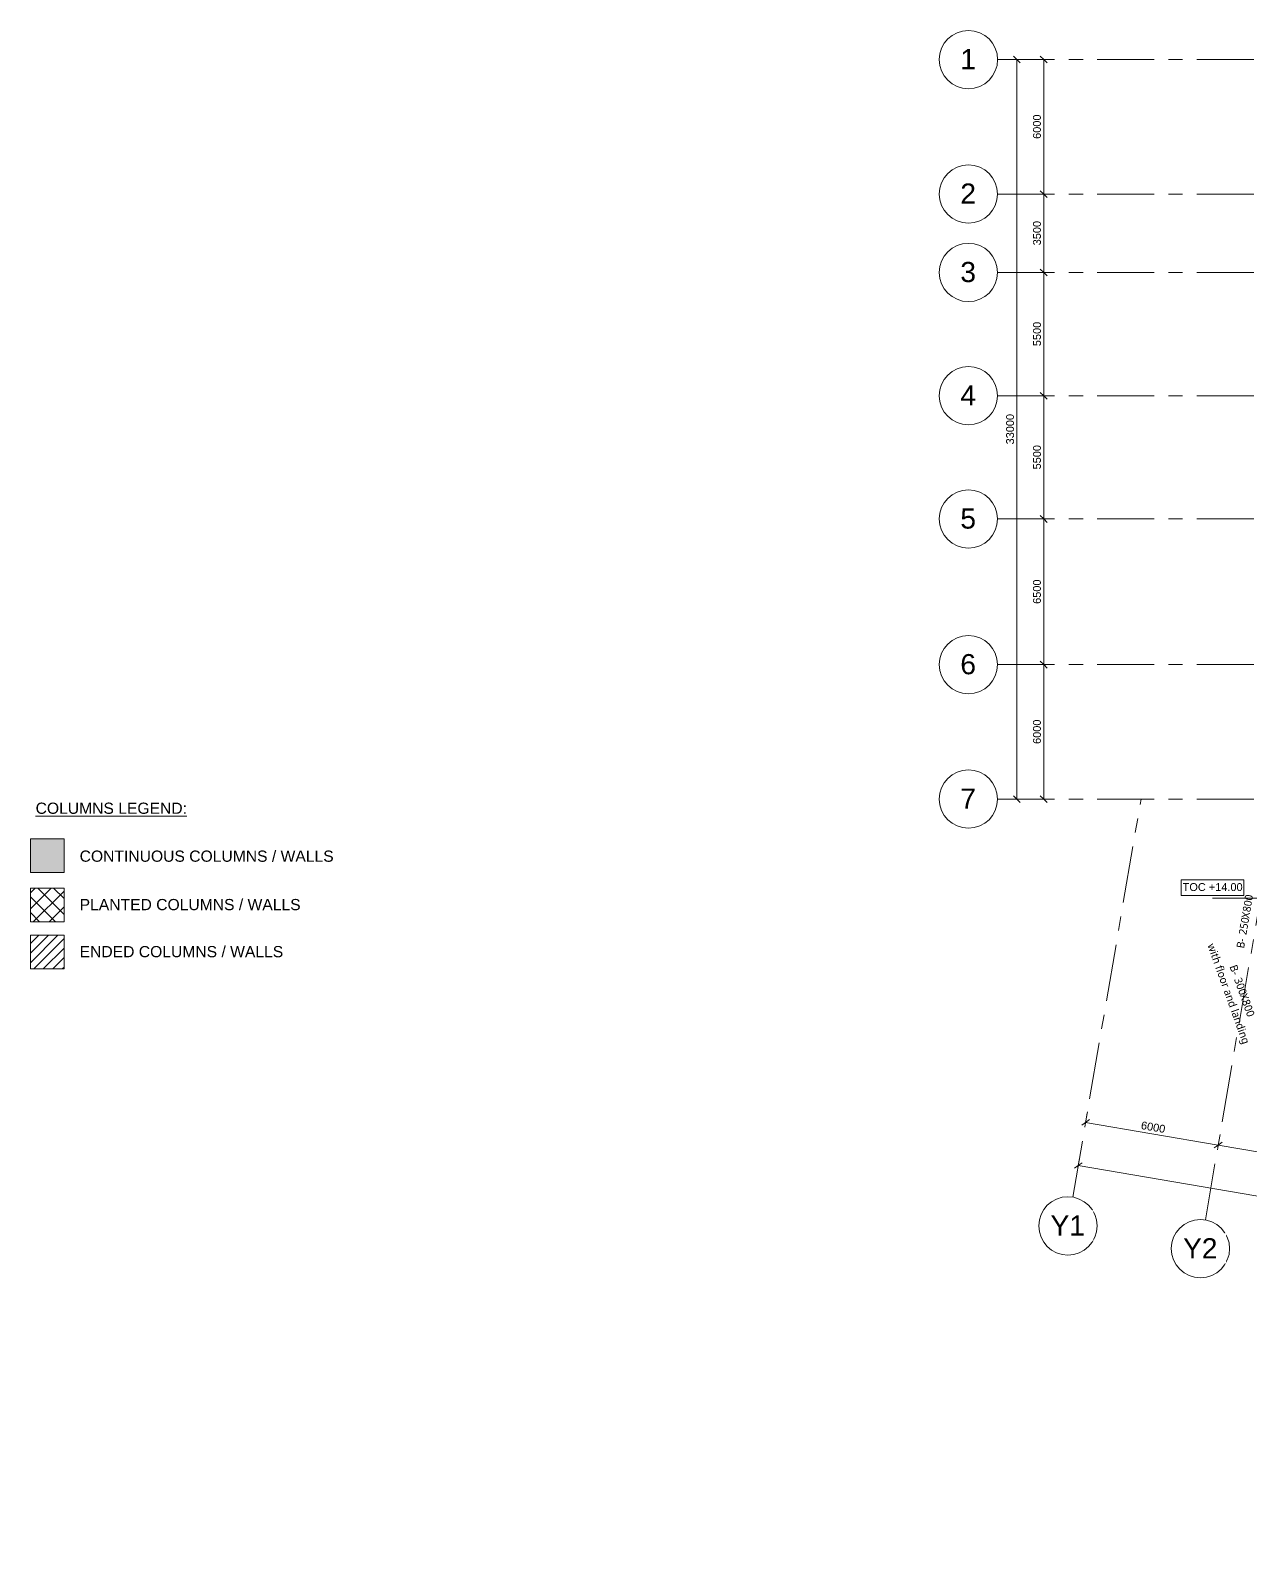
# Model space of a CAD drawing. Header units: millimetres. Extents: x 1499 to 248787, y -26353 to 51881.
# Drawn here: x 1499 to 55921, y -22278 to 45644 of the extents above; entities that cross this region are included whole.
import ezdxf

# ---------------------------------------------------------------- set-up
doc = ezdxf.new("R2010")
doc.units = ezdxf.units.MM
doc.linetypes.add('Grid Line', pattern=[4445, 2540, -635, 635, -635])
for name, color, linetype, lineweight in [('A-ANNO-DIMS', 211, 'Continuous', 5), ('A-ANNO-DIMS-200', 211, 'Continuous', 5), ('A-DETL-GENF', 92, 'Continuous', 5), ('A-DETL-THIN', 151, 'Continuous', 5), ('G-ANNO-DIMS', 111, 'Continuous', 5), ('G-ANNO-TEXT', 231, 'Continuous', 5), ('S-BEAM-IDEN', 2, 'Continuous', 5), ('S-GRID', 1, 'Continuous', 5), ('S-GRID-IDEN', 1, 'Continuous', 5)]:
    doc.layers.add(name, color=color, linetype=linetype, lineweight=lineweight)
doc.styles.add('Arial', font='arial.ttf', dxfattribs={"height": 500})
doc.styles.add('Arial_1', font='arial.ttf', dxfattribs={"height": 350})
doc.styles.add('Arial_2', font='arial.ttf', dxfattribs={"height": 900})
doc.styles.add('Trebuchet MS', font='trebuc.ttf', dxfattribs={"height": 350})
doc.dimstyles.new('Diagonal_-_1_75mm_Round_5mm_-1-200', dxfattribs={"dimscale": 304.8, "dimtxt": 1.171558, "dimasz": 0.984252, "dimexe": 0.328084, "dimexo": 0.0625, "dimgap": 0.065617, "dimtad": 1, "dimdec": 0, "dimlfac": 304.8, "dimrnd": 5, "dimdsep": 46, "dimtxsty": 'Arial_1', "dimblk1": 'OBLIQUE', "dimblk2": 'OBLIQUE', "dimsah": 1, "dimcen": 0.09, "dimazin": 0, "dimtfac": 1, "dimtdec": 4, "dimtix": 1, "dimtmove": 0, "dimatfit": 3, "dimfxl": 0.005167, "dimfxlon": 1, "dimtvp": 1, "dimtolj": 1, "dimtzin": 0, "dimarcsym": 2})

# ---------------------------------------------------------------- blocks, each defined once
blk = doc.blocks.new('Grid - M_Grid Head - Circle-4284405-1ST FLOOR  FRAMING PLAN')
at = {"layer": 'S-GRID-IDEN'}
blk.add_circle((0, 0), 6.5, dxfattribs=at)
blk = doc.blocks.new('DIMBLOCK10-1ST FLOOR  FRAMING PLAN')
at = {"layer": 'A-ANNO-DIMS-200', "lineweight": 15}
for p, q in [((46694, 44344), (46544, 44494)), ((46694, 44344), (46844, 44194)), ((46694, 38344), (46544, 38494)), ((46694, 38344), (46844, 38194))]:
    blk.add_line(p, q, dxfattribs=at)
at = {"layer": 'A-ANNO-DIMS-200'}
for p, q in [((46694, 44344), (46594, 44344)), ((46694, 44344), (46694, 38344)), ((46694, 44344), (47174, 44344)), ((46694, 38344), (46594, 38344)), ((46694, 38344), (47174, 38344))]:
    blk.add_line(p, q, dxfattribs=at)
at = {"layer": 'A-ANNO-DIMS-200', "color": 0, "insert": (46219, 40806), "char_height": 350, "width": 1292.12, "attachment_point": 1, "rotation": 90, "line_spacing_factor": 0.941778, "style": 'Arial_1'}
blk.add_mtext('6000', dxfattribs=at)
blk = doc.blocks.new('_Oblique')
at = {"color": 0, "linetype": 'ByBlock', "lineweight": -2}
blk.add_line((-0.5, -0.5), (0.5, 0.5), dxfattribs=at)
blk = doc.blocks.new('DIMBLOCK11-1ST FLOOR  FRAMING PLAN')
at = {"layer": 'A-ANNO-DIMS-200', "lineweight": 15}
for p, q in [((46694, 38344), (46544, 38494)), ((46694, 38344), (46844, 38194)), ((46694, 34844), (46544, 34994)), ((46694, 34844), (46844, 34694))]:
    blk.add_line(p, q, dxfattribs=at)
at = {"layer": 'A-ANNO-DIMS-200'}
for p, q in [((46694, 38344), (46594, 38344)), ((46694, 38344), (46694, 34844)), ((46694, 38344), (47174, 38344)), ((46694, 34844), (46594, 34844)), ((46694, 34844), (47174, 34844))]:
    blk.add_line(p, q, dxfattribs=at)
at = {"layer": 'A-ANNO-DIMS-200', "color": 0, "insert": (46219, 36056), "char_height": 350, "width": 1292.12, "attachment_point": 1, "rotation": 90, "line_spacing_factor": 0.941778, "style": 'Arial_1'}
blk.add_mtext('3500', dxfattribs=at)
blk = doc.blocks.new('DIMBLOCK12-1ST FLOOR  FRAMING PLAN')
at = {"layer": 'A-ANNO-DIMS-200', "lineweight": 15}
for p, q in [((46694, 34844), (46544, 34994)), ((46694, 34844), (46844, 34694)), ((46694, 29344), (46544, 29494)), ((46694, 29344), (46844, 29194))]:
    blk.add_line(p, q, dxfattribs=at)
at = {"layer": 'A-ANNO-DIMS-200'}
for p, q in [((46694, 34844), (46594, 34844)), ((46694, 34844), (46694, 29344)), ((46694, 34844), (47174, 34844)), ((46694, 29344), (46594, 29344)), ((46694, 29344), (47174, 29344))]:
    blk.add_line(p, q, dxfattribs=at)
at = {"layer": 'A-ANNO-DIMS-200', "color": 0, "insert": (46219, 31556), "char_height": 350, "width": 1292.12, "attachment_point": 1, "rotation": 90, "line_spacing_factor": 0.941778, "style": 'Arial_1'}
blk.add_mtext('5500', dxfattribs=at)
blk = doc.blocks.new('DIMBLOCK13-1ST FLOOR  FRAMING PLAN')
at = {"layer": 'A-ANNO-DIMS-200', "lineweight": 15}
for p, q in [((46694, 29344), (46544, 29494)), ((46694, 29344), (46844, 29194)), ((46694, 23844), (46544, 23994)), ((46694, 23844), (46844, 23694))]:
    blk.add_line(p, q, dxfattribs=at)
at = {"layer": 'A-ANNO-DIMS-200'}
for p, q in [((46694, 29344), (46594, 29344)), ((46694, 29344), (46694, 23844)), ((46694, 29344), (47174, 29344)), ((46694, 23844), (46594, 23844)), ((46694, 23844), (47174, 23844))]:
    blk.add_line(p, q, dxfattribs=at)
at = {"layer": 'A-ANNO-DIMS-200', "color": 0, "insert": (46219, 26056), "char_height": 350, "width": 1292.12, "attachment_point": 1, "rotation": 90, "line_spacing_factor": 0.941778, "style": 'Arial_1'}
blk.add_mtext('5500', dxfattribs=at)
blk = doc.blocks.new('DIMBLOCK14-1ST FLOOR  FRAMING PLAN')
at = {"layer": 'A-ANNO-DIMS-200', "lineweight": 15}
for p, q in [((46694, 23844), (46544, 23994)), ((46694, 23844), (46844, 23694)), ((46694, 17344), (46544, 17494)), ((46694, 17344), (46844, 17194))]:
    blk.add_line(p, q, dxfattribs=at)
at = {"layer": 'A-ANNO-DIMS-200'}
for p, q in [((46694, 23844), (46594, 23844)), ((46694, 23844), (46694, 17344)), ((46694, 23844), (47174, 23844)), ((46694, 17344), (46594, 17344)), ((46694, 17344), (47174, 17344))]:
    blk.add_line(p, q, dxfattribs=at)
at = {"layer": 'A-ANNO-DIMS-200', "color": 0, "insert": (46219, 20056), "char_height": 350, "width": 1292.12, "attachment_point": 1, "rotation": 90, "line_spacing_factor": 0.941778, "style": 'Arial_1'}
blk.add_mtext('6500', dxfattribs=at)
blk = doc.blocks.new('DIMBLOCK15-1ST FLOOR  FRAMING PLAN')
at = {"layer": 'A-ANNO-DIMS-200', "lineweight": 15}
for p, q in [((46694, 17344), (46544, 17494)), ((46694, 17344), (46844, 17194)), ((46694, 11344), (46544, 11494)), ((46694, 11344), (46844, 11194))]:
    blk.add_line(p, q, dxfattribs=at)
at = {"layer": 'A-ANNO-DIMS-200'}
for p, q in [((46694, 17344), (46594, 17344)), ((46694, 17344), (46694, 11344)), ((46694, 17344), (47174, 17344)), ((46694, 11344), (46594, 11344)), ((46694, 11344), (47174, 11344))]:
    blk.add_line(p, q, dxfattribs=at)
at = {"layer": 'A-ANNO-DIMS-200', "color": 0, "insert": (46219, 13806), "char_height": 350, "width": 1292.12, "attachment_point": 1, "rotation": 90, "line_spacing_factor": 0.941778, "style": 'Arial_1'}
blk.add_mtext('6000', dxfattribs=at)
blk = doc.blocks.new('DIMBLOCK16-1ST FLOOR  FRAMING PLAN')
at = {"layer": 'A-ANNO-DIMS-200'}
for p, q in [((48565, -3081), (48646, -2608)), ((48565, -3081), (48548, -3179)), ((48565, -3081), (54479, -4093)), ((54479, -4093), (54560, -3620)), ((54479, -4093), (54462, -4192))]:
    blk.add_line(p, q, dxfattribs=at)
at = {"layer": 'A-ANNO-DIMS-200', "lineweight": 15}
for p, q in [((48565, -3081), (48392, -3203)), ((48565, -3081), (48738, -2958)), ((54479, -4093), (54652, -3971)), ((54479, -4093), (54306, -4216))]:
    blk.add_line(p, q, dxfattribs=at)
at = {"layer": 'A-ANNO-DIMS-200', "color": 0, "insert": (51072, -3029), "char_height": 350, "width": 1292.12, "attachment_point": 1, "rotation": 350.28315, "line_spacing_factor": 0.941778, "style": 'Arial_1'}
blk.add_mtext('6000', dxfattribs=at)
blk = doc.blocks.new('DIMBLOCK17-1ST FLOOR  FRAMING PLAN')
at = {"layer": 'A-ANNO-DIMS-200'}
for p, q in [((54479, -4093), (54560, -3620)), ((54479, -4093), (54462, -4192)), ((54479, -4093), (59950, -5030)), ((59950, -5030), (60031, -4557)), ((59950, -5030), (59933, -5129))]:
    blk.add_line(p, q, dxfattribs=at)
at = {"layer": 'A-ANNO-DIMS-200', "lineweight": 15}
for p, q in [((54479, -4093), (54652, -3971)), ((54479, -4093), (54306, -4216)), ((59950, -5030), (59776, -5153)), ((59950, -5030), (60123, -4908))]:
    blk.add_line(p, q, dxfattribs=at)
at = {"layer": 'A-ANNO-DIMS-200', "color": 0, "insert": (56764, -4003), "char_height": 350, "width": 1292.12, "attachment_point": 1, "rotation": 350.28315, "line_spacing_factor": 0.941778, "style": 'Arial_1'}
blk.add_mtext('5550', dxfattribs=at)
blk = doc.blocks.new('DIMBLOCK29-1ST FLOOR  FRAMING PLAN')
at = {"layer": 'A-ANNO-DIMS-200'}
for p, q in [((48235, -5007), (48316, -4534)), ((48235, -5007), (48218, -5106)), ((48235, -5007), (148378, -22155)), ((148378, -22155), (148459, -21682)), ((148378, -22155), (148361, -22254))]:
    blk.add_line(p, q, dxfattribs=at)
at = {"layer": 'A-ANNO-DIMS-200', "lineweight": 15}
for p, q in [((48235, -5007), (48062, -5130)), ((48235, -5007), (48409, -4885)), ((148378, -22155), (148205, -22278)), ((148378, -22155), (148551, -22033))]:
    blk.add_line(p, q, dxfattribs=at)
at = {"layer": 'A-ANNO-DIMS-200', "color": 0, "insert": (97591, -12978), "char_height": 350, "width": 1938.18, "attachment_point": 1, "rotation": 350.28315, "line_spacing_factor": 0.941778, "style": 'Arial_1'}
blk.add_mtext('101600', dxfattribs=at)
blk = doc.blocks.new('Spot Elevations - Spot Elevation _Str_ Plan_-5963248-1ST FLOOR  FRAMING PLAN')
at = {"layer": 'G-ANNO-DIMS'}
for p, q in [((-7, 4.125), (7, 4.125)), ((-7, 0.625), (-7, 4.125)), ((7, 0.625), (7, 4.125)), ((-7, 0.625), (7, 0.625))]:
    blk.add_line(p, q, dxfattribs=at)
blk = doc.blocks.new('DIMBLOCK55-1ST FLOOR  FRAMING PLAN')
at = {"layer": 'A-ANNO-DIMS-200', "lineweight": 15}
for p, q in [((45494, 44344), (45344, 44494)), ((45494, 44344), (45644, 44194)), ((45494, 11344), (45344, 11494)), ((45494, 11344), (45644, 11194))]:
    blk.add_line(p, q, dxfattribs=at)
at = {"layer": 'A-ANNO-DIMS-200'}
for p, q in [((45494, 44344), (45394, 44344)), ((45494, 44344), (45494, 11344)), ((45494, 44344), (45974, 44344)), ((45494, 11344), (45394, 11344)), ((45494, 11344), (45974, 11344))]:
    blk.add_line(p, q, dxfattribs=at)
at = {"layer": 'A-ANNO-DIMS-200', "color": 0, "insert": (45019, 27171), "char_height": 350, "width": 1615.15, "attachment_point": 1, "rotation": 90, "line_spacing_factor": 0.941778, "style": 'Arial_1'}
blk.add_mtext('33000', dxfattribs=at)

msp = doc.modelspace()

# ---------------------------------------------------------------- hatches: boundary and pattern name
at = {"layer": 'A-DETL-GENF'}
msp.add_hatch(color=8, dxfattribs=at).paths.add_polyline_path([(2999.0868, 8069.3974), (2999.0868, 9569.3974), (1499.0868, 9569.3974), (1499.0868, 8069.3974)])
h = msp.add_hatch(dxfattribs=at)
h.set_pattern_fill('FP_1', color=5, style=0, pattern_type=2)
h.set_pattern_definition([(45, (0, 0), (-353.553, 353.553), []), (135, (0, 0), (-353.553, -353.553), [])])
h.paths.add_polyline_path([(2999.0868, 5869.3974), (2999.0868, 7369.3974), (1499.0868, 7369.3974), (1499.0868, 5869.3974)])
h = msp.add_hatch(dxfattribs=at)
h.set_pattern_fill('FP_2', color=5, style=0, pattern_type=2)
h.set_pattern_definition([(45, (0, 0), (-707.11, 707.11), []), (135, (0, 0), (-707.11, -707.11), [])])
h.paths.add_polyline_path([(2999.0868, 5869.3974), (2999.0868, 7369.3974), (1499.0868, 7369.3974), (1499.0868, 5869.3974)])
h = msp.add_hatch(dxfattribs=at)
h.set_pattern_fill('FP_3', color=1, style=0, pattern_type=2)
h.set_pattern_definition([(45, (0, 0), (-212.132, 212.132), [])])
h.paths.add_polyline_path([(2999.0868, 3769.3974), (2999.0868, 5269.3974), (1499.0868, 5269.3974), (1499.0868, 3769.3974)])

# ---------------------------------------------------------------- linework, layer by layer
at = {"layer": 'A-DETL-THIN'}
for p, q in [((2999.0868, 9569.3974), (1499.0868, 9569.3974)), ((1499.0868, 9569.3974), (1499.0868, 8069.3974)), ((2999.0868, 8069.3974), (2999.0868, 9569.3974)), ((1499.0868, 8069.3974), (2999.0868, 8069.3974)), ((2999.0868, 7369.3974), (1499.0868, 7369.3974)), ((1499.0868, 7369.3974), (1499.0868, 5869.3974)), ((2999.0868, 5869.3974), (2999.0868, 7369.3974)), ((1499.0868, 5869.3974), (2999.0868, 5869.3974)), ((2999.0868, 5269.3974), (1499.0868, 5269.3974)), ((1499.0868, 5269.3974), (1499.0868, 3769.3974)), ((2999.0868, 3769.3974), (2999.0868, 5269.3974)), ((1499.0868, 3769.3974), (2999.0868, 3769.3974))]:
    msp.add_line(p, q, dxfattribs=at)
at = {"layer": 'G-ANNO-DIMS'}
for p, q in [((54296.8398, 6923.7585), (54224.0054, 6923.7585)), ((56835.6398, 6923.7585), (54296.8398, 6923.7585))]:
    msp.add_line(p, q, dxfattribs=at)
at = {"layer": 'S-GRID', "linetype": 'Grid Line'}
for p, q in [((44638.519, 44344.1661), (162896.494, 44344.1661)), ((44638.2669, 38344.1661), (162896.494, 38344.1661)), ((44638.2669, 34844.1661), (162896.494, 34844.1661)), ((44638.2669, 29344.1661), (162896.494, 29344.1661)), ((44638.2669, 23844.1661), (162896.494, 23844.1661)), ((44638.2669, 17344.1661), (162896.494, 17344.1661)), ((44638.2669, 11344.1661), (162896.494, 11344.1661)), ((47993.7303, -6418.5234), (51036.0181, 11348.1349)), ((53906.9969, -7435.034), (57125.5787, 11361.1644))]:
    msp.add_line(p, q, dxfattribs=at)

# ---------------------------------------------------------------- block references
at = {"layer": 'G-ANNO-DIMS', "xscale": 199.9999999999999, "yscale": 199.9999999999999, "zscale": 199.9999999999999}
msp.add_blockref('Spot Elevations - Spot Elevation _Str_ Plan_-5963248-1ST FLOOR  FRAMING PLAN', (54224.0054, 6923.7585), dxfattribs=at)
at = {"layer": 'S-GRID-IDEN', "xscale": 199.9999999999999, "yscale": 199.9999999999999, "zscale": 199.9999999999999}
for p, rotation in [((43338.519, 44344.1661), 269.9999999999996), ((43338.2669, 38344.1661), 269.9999999999996), ((43338.2669, 34844.1661), 269.9999999999996), ((43338.2669, 29344.1661), 269.9999999999996), ((43338.2669, 23844.1661), 269.9999999999996), ((43338.2669, 17344.1661), 269.9999999999996), ((43338.2669, 11344.1661), 269.9999999999996), ((47774.3173, -7699.8734), 350.2831520499993), ((53687.5839, -8716.3841), 350.2831520499993)]:
    msp.add_blockref('Grid - M_Grid Head - Circle-4284405-1ST FLOOR  FRAMING PLAN', p, dxfattribs=dict(at, rotation=rotation))

# ---------------------------------------------------------------- texts
at = {"layer": 'G-ANNO-DIMS', "insert": (52892.1122, 7594.62), "char_height": 350, "width": 3196.54358, "attachment_point": 1, "line_spacing_factor": 0.941778, "style": 'Arial_1'}
msp.add_mtext('TOC +14.00', dxfattribs=at)
at = {"layer": 'G-ANNO-TEXT', "color": 7, "lineweight": 13, "char_height": 500, "attachment_point": 1, "style": 'Arial'}
for s, insert, width in [('\\L COLUMNS LEGEND:', (1534.7157, 11186.5996), 8385.65125), ('CONTINUOUS COLUMNS / WALLS', (3693.057, 9047.7244), 13740.92375), ('PLANTED COLUMNS / WALLS ', (3693.057, 6887.2873), 12185.65), ('ENDED COLUMNS / WALLS ', (3693.057, 4787.2873), 11239.65875)]:
    msp.add_mtext(s, dxfattribs=dict(at, insert=insert, width=width))
at = {"layer": 'S-BEAM-IDEN', "char_height": 350, "attachment_point": 1, "style": 'Trebuchet MS'}
for s, insert, width, rotation in [('800', (55561.9036, 6340.2073), 913.92375, 80.296418148), ('X', (55515.078, 6066.3695), 336.70875, 80.296418148), ('250', (55387.98, 5323.0954), 913.92375, 80.296418148), ('with floor and landing', (54320.9235, 4945.8185), 5884.38625, 289.623014209), ('B- ', (55285.4097, 4723.2602), 737.5525, 80.296418148), ('B- ', (55307.2984, 3991.3258), 737.5525, 289.623014209), ('300', (55511.6649, 3418.1266), 913.92375, 289.623014209), ('X', (55764.9017, 2707.8581), 336.70875, 289.623014209), ('800', (55858.1995, 2446.1802), 913.92375, 289.623014209)]:
    msp.add_mtext(s, dxfattribs=dict(at, insert=insert, width=width, rotation=rotation))

# ---------------------------------------------------------------- dimensions: what is measured, and where the dimension line sits
at = {"layer": 'A-ANNO-DIMS'}
for base, p1, p2, angle, override, picture, middle in [((45493.8409, 11344.1661), (45973.8409, 44344.1661), (45973.8409, 11344.1661), 90, {"dimpost": '<>', "dimfxl": 33000}, 'DIMBLOCK55-1ST FLOOR  FRAMING PLAN', (45295.1403, 27844.1661)), ((46693.8409, 38344.1661), (47173.8409, 44344.1661), (47173.8409, 38344.1661), 90, {"dimpost": '<>', "dimfxl": 6000}, 'DIMBLOCK10-1ST FLOOR  FRAMING PLAN', (46495.1403, 41344.1661)), ((46693.8409, 34844.1661), (47173.8409, 38344.1661), (47173.8409, 34844.1661), 90, {"dimpost": '<>', "dimfxl": 3500}, 'DIMBLOCK11-1ST FLOOR  FRAMING PLAN', (46495.1403, 36594.1661)), ((46693.8409, 29344.1661), (47173.8409, 34844.1661), (47173.8409, 29344.1661), 90, {"dimpost": '<>', "dimfxl": 5500}, 'DIMBLOCK12-1ST FLOOR  FRAMING PLAN', (46495.1403, 32094.1661)), ((46693.8409, 23844.1661), (47173.8409, 29344.1661), (47173.8409, 23844.1661), 90, {"dimpost": '<>', "dimfxl": 5500}, 'DIMBLOCK13-1ST FLOOR  FRAMING PLAN', (46495.1403, 26594.1661)), ((46693.8409, 17344.1661), (47173.8409, 23844.1661), (47173.8409, 17344.1661), 90, {"dimpost": '<>', "dimfxl": 6500}, 'DIMBLOCK14-1ST FLOOR  FRAMING PLAN', (46495.1403, 20594.1661)), ((46693.8409, 11344.1661), (47173.8409, 17344.1661), (47173.8409, 11344.1661), 90, {"dimpost": '<>', "dimfxl": 6000}, 'DIMBLOCK15-1ST FLOOR  FRAMING PLAN', (46495.1403, 14344.1661)), ((54479.2193, -4093.3116), (48646.3101, -2607.5224), (54560.2334, -3620.1977), 350.28315205, {"dimpost": '<>', "dimfxl": 5999.999999}, 'DIMBLOCK16-1ST FLOOR  FRAMING PLAN', (51555.7942, -3391.124)), ((59949.5984, -5030.0363), (54560.2334, -3620.1977), (60030.6124, -4556.9224), 350.28315205, {"dimpost": '<>', "dimfxl": 5549.999999}, 'DIMBLOCK17-1ST FLOOR  FRAMING PLAN', (57247.9454, -4365.824))]:
    dim = msp.add_linear_dim(base=base, p1=p1, p2=p2, angle=angle, dimstyle='Diagonal_-_1_75mm_Round_5mm_-1-200', override=override, dxfattribs=at)
    dim.commit()
    dim.dimension.update_dxf_attribs({"geometry": picture, "text_midpoint": middle})

# ---------------------------------------------------------------- next in the draw order: texts
at = {"layer": 'S-GRID-IDEN', "char_height": 900, "attachment_point": 1, "style": 'Arial_2', "bg_fill": 3, "box_fill_scale": 1.25, "bg_fill_color": 256, "bg_fill_true_color": 13158600, "bg_fill_transparency": 0}
for s, insert, width in [('1', (42976.3599, 44814.7019), 849.78875), ('2', (42976.1079, 38814.7019), 849.78875), ('3', (42976.1079, 35314.7019), 849.78875), ('4', (42976.1079, 29814.7019), 849.78875), ('5', (42976.1079, 24314.7019), 849.78875), ('6', (42976.1079, 17814.7019), 849.78875), ('7', (42976.1079, 11814.7019), 849.78875), ('Y', (46999.206, -7234.6256), 1010.12625), ('Y', (52912.4725, -8251.1362), 1010.12625)]:
    msp.add_mtext(s, dxfattribs=dict(at, insert=insert, width=width))

# ---------------------------------------------------------------- next in the draw order: texts
at = {"layer": 'S-GRID-IDEN', "char_height": 900, "width": 849.78875, "attachment_point": 1, "style": 'Arial_2', "bg_fill": 3, "box_fill_scale": 1.25, "bg_fill_color": 256, "bg_fill_true_color": 13158600, "bg_fill_transparency": 0}
for s, insert in [('1', (47832.6435, -7234.6256)), ('2', (53745.91, -8251.1362))]:
    msp.add_mtext(s, dxfattribs=dict(at, insert=insert))

# ---------------------------------------------------------------- next in the draw order: dimensions: what is measured, and where the dimension line sits
at = {"layer": 'A-ANNO-DIMS'}
dim = msp.add_linear_dim(base=(148377.7988, -22155.3731), p1=(48316.3785, -4534.2904), p2=(148458.8128, -21682.2592), angle=350.28315205, dimstyle='Diagonal_-_1_75mm_Round_5mm_-1-200', override={"dimpost": '<>', "dimfxl": 101599.999993}, dxfattribs=at)
dim.commit()
dim.dimension.update_dxf_attribs({"geometry": 'DIMBLOCK29-1ST FLOOR  FRAMING PLAN', "text_midpoint": (98340.1383, -13385.421)})

doc.saveas('drawing.dxf')
